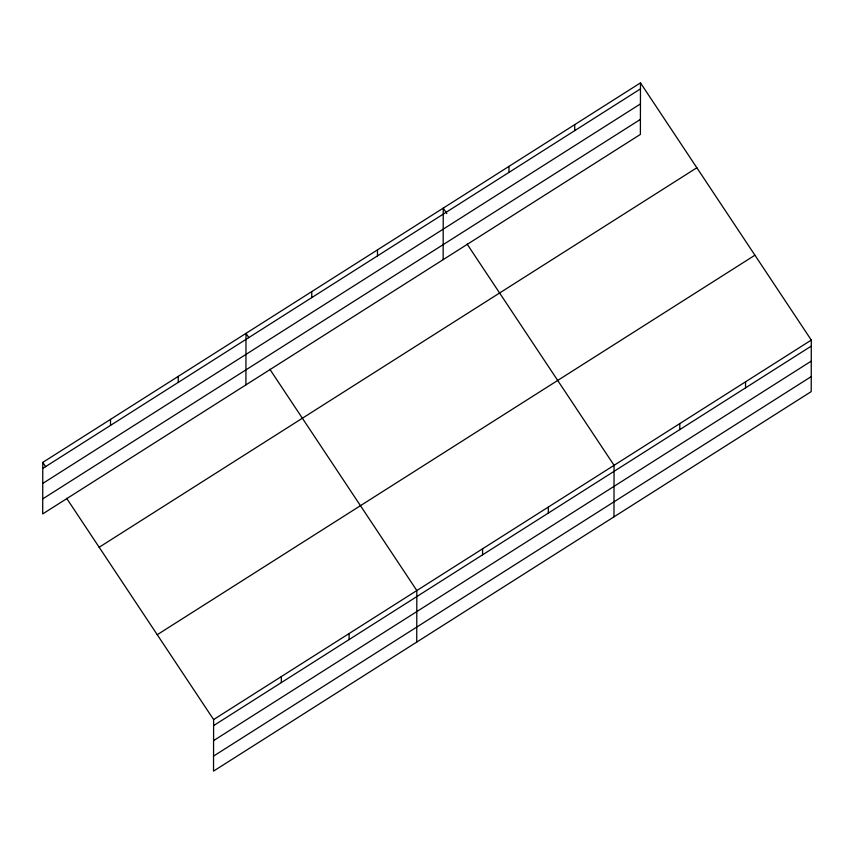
<?xml version="1.0" encoding="UTF-8"?>
<svg xmlns="http://www.w3.org/2000/svg" width="854" height="854" viewBox="0 0 854 854"><rect width="100%" height="100%" fill="white"/><g stroke="black" fill="none" stroke-linecap="round" stroke-linejoin="round"><path stroke-width="1.28" d="M42.785 462.388L42.7 513.916L640.383 134.42L640.479 82.881L42.785 462.388L45.678 466.743M110.518 425.399L110.529 419.378M178.251 382.389L178.262 376.368M66.644 498.298L213.617 719.58L213.521 771.119L811.215 391.612L811.3 340.084L640.479 82.881M245.909 384.887L246.005 333.359L248.898 337.714M281.34 682.592L281.35 676.571M311.742 297.63L311.753 291.609M349.083 639.582L349.094 633.561M377.479 255.89L377.489 249.87M416.741 642.08L416.827 590.552L269.853 369.27M443.151 259.648L443.237 208.12L446.856 213.564M482.563 554.822L482.574 548.812M508.973 172.391L508.984 166.381M548.311 513.083L548.321 507.062M574.721 130.651L574.731 124.631M613.973 516.851L614.069 465.313L467.085 244.03M679.795 429.594L679.805 423.573M745.542 387.844L745.553 381.823M42.775 468.408L640.468 88.901M42.753 483.428L640.436 103.921M42.721 498.896L640.415 119.4M99.16 547.265L696.843 167.758M157.243 634.714L754.925 255.207M213.617 719.58L811.3 340.084M213.607 725.601L811.289 346.105M213.575 740.621L811.268 361.114M213.553 756.1L811.236 376.593"/></g></svg>
